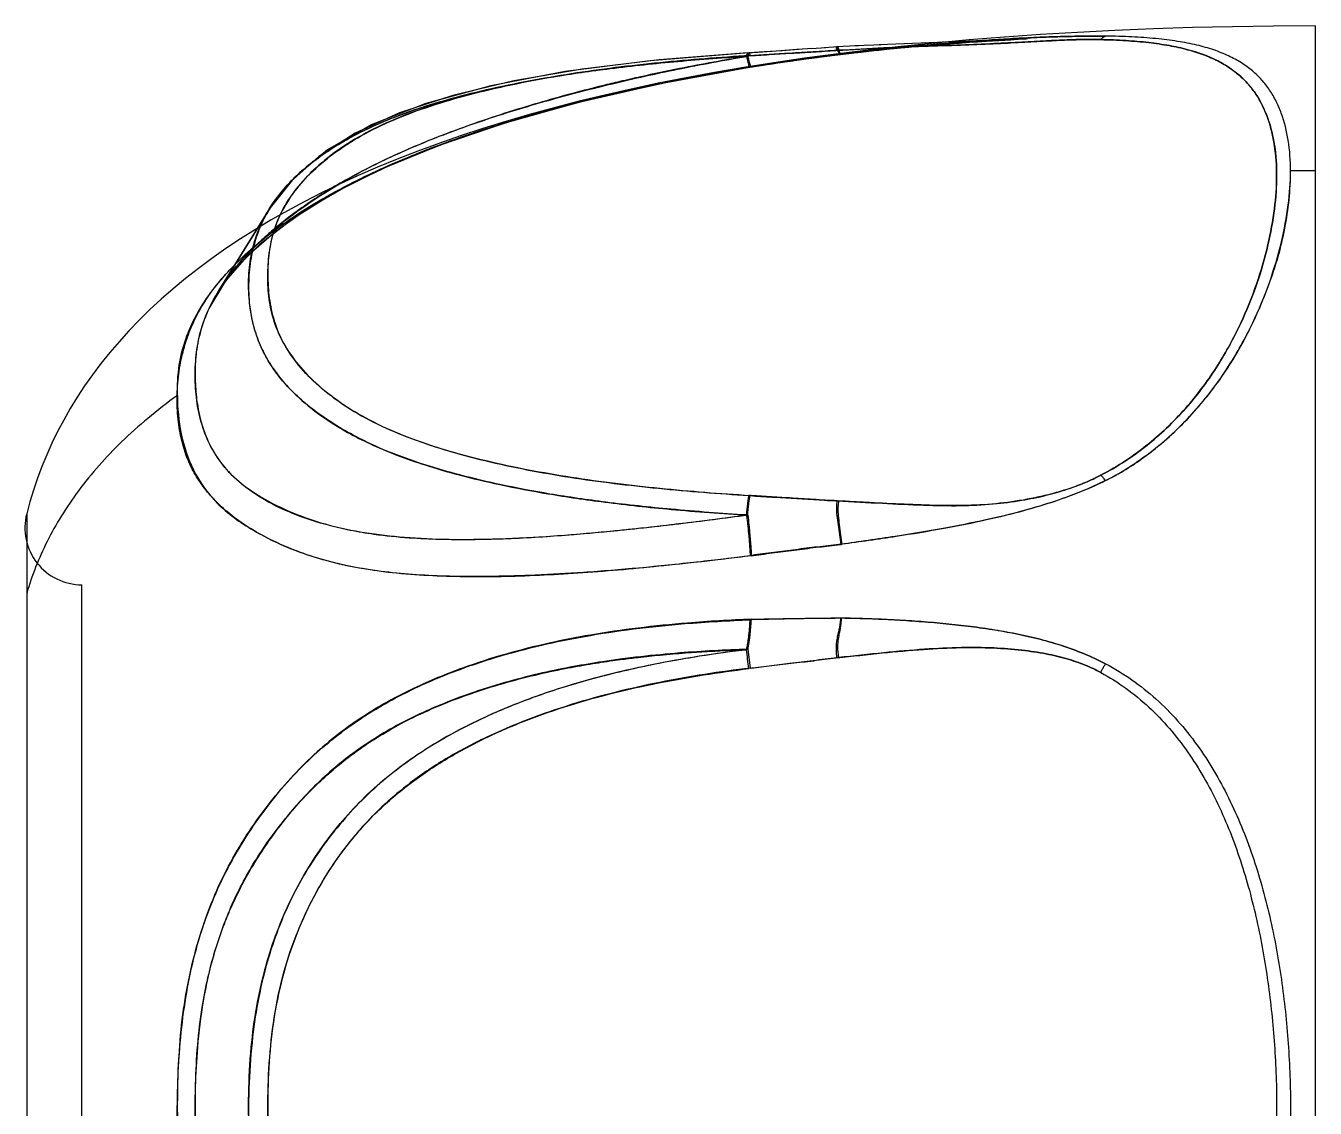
# Model space of a CAD drawing. Header units: millimetres. Extents: x 7426 to 8300, y 123 to 421.
# Drawn here: x 8114.856 to 8118.478, y 290.013 to 293.053 of the extents above; entities that cross this region are included whole.
import ezdxf

# ---------------------------------------------------------------- set-up
doc = ezdxf.new("R2010")
doc.units = ezdxf.units.MM
doc.layers.add('端子', color=102, linetype='Continuous')

msp = doc.modelspace()

# ---------------------------------------------------------------- linework, layer by layer
at = {"layer": '端子', "color": 0, "linetype": 'Continuous'}
for p, q in [((8118.4781, 293.0527), (8118.4781, 286.9728)), ((8117.4642, 293.0077), (8117.2534, 292.9995)), ((8117.3827, 293.0046), (8117.3745, 293.0043)), ((8117.4368, 293.0067), (8117.4305, 293.0064)), ((8117.5477, 293.011), (8117.4627, 293.0076)), ((8117.4772, 293.0043), (8117.5175, 293.0072)), ((8117.5164, 293.0071), (8117.5546, 293.0096)), ((8117.6591, 293.0156), (8117.5439, 293.0108)), ((8117.5539, 293.0096), (8117.5896, 293.0118)), ((8117.5895, 293.0118), (8117.623, 293.0137)), ((8117.622, 293.0137), (8117.6435, 293.0148)), ((8117.6428, 293.0148), (8117.666, 293.016)), ((8117.6703, 293.0161), (8117.6587, 293.0156)), ((8117.0672, 292.9886), (8117.0225, 292.9857)), ((8117.1038, 292.9911), (8117.0629, 292.9882)), ((8117.0963, 292.9664), (8117.1145, 292.9687)), ((8117.1375, 292.9937), (8117.0999, 292.9907)), ((8117.1137, 292.9685), (8117.1753, 292.9759)), ((8117.1738, 292.9758), (8117.2028, 292.9791)), ((8117.1963, 292.9968), (8117.1853, 292.9962)), ((8117.2275, 292.9984), (8117.1952, 292.9968)), ((8117.2018, 292.979), (8117.2181, 292.9808)), ((8117.217, 292.9807), (8117.2467, 292.9839)), ((8117.259, 292.9997), (8117.2179, 292.9978)), ((8117.2447, 292.9837), (8117.2745, 292.9868)), ((8117.2743, 292.9868), (8117.3045, 292.9897)), ((8117.303, 292.9896), (8117.3363, 292.9927)), ((8117.3333, 292.9925), (8117.3674, 292.9955)), ((8117.3669, 292.9955), (8117.4068, 292.9988)), ((8117.4048, 292.9987), (8117.4407, 293.0015)), ((8117.4396, 293.0015), (8117.4777, 293.0043)), ((8116.8901, 292.9364), (8116.9572, 292.9468)), ((8116.8942, 292.9372), (8116.9282, 292.9424)), ((8116.9472, 292.9453), (8116.9799, 292.9502)), ((8116.9673, 292.9484), (8117.0105, 292.9547)), ((8117.0011, 292.9533), (8117.0415, 292.959)), ((8117.033, 292.9579), (8117.0792, 292.9641)), ((8117.0764, 292.9638), (8117.097, 292.9664)), ((8115.5407, 292.5393), (8115.397, 292.3073)), ((8115.5425, 292.5414), (8115.4002, 292.3118)), ((8114.8588, 291.6822), (8114.8588, 288.3433)), ((8115.0139, 288.5428), (8115.0139, 291.4828)), ((8116.8842, 291.3018), (8116.8907, 291.2488))]:
    msp.add_line(p, q, dxfattribs=at)
for points in [[(8116.8835, 292.9763), (8116.6358, 292.9567), (8116.4191, 292.9309), (8116.2267, 292.8978), (8116.0554, 292.8569), (8115.9063, 292.8079), (8115.7812, 292.7508), (8115.6799, 292.6859), (8115.5996, 292.6144), (8115.5384, 292.5356)], [(8116.8871, 292.977), (8116.6101, 292.9546), (8116.3714, 292.9239), (8116.1624, 292.8842), (8115.9802, 292.8348), (8115.8269, 292.7743), (8115.7041, 292.7041), (8115.6091, 292.6251), (8115.5394, 292.5369)], [(8117.0225, 292.9857), (8116.977, 292.9821), (8116.9267, 292.9788), (8116.8836, 292.9761)], [(8117.0268, 292.986), (8116.9813, 292.9825), (8116.9311, 292.9793), (8116.8872, 292.9768)], [(8117.1952, 292.9968), (8117.1896, 292.9965), (8117.1333, 292.9933)], [(8115.3964, 292.3064), (8115.4443, 292.3704), (8115.5154, 292.4409), (8115.6095, 292.5138), (8115.7237, 292.5844), (8115.8586, 292.6519), (8116.0185, 292.7177), (8116.203, 292.7805), (8116.4093, 292.8383), (8116.6387, 292.8906), (8116.894, 292.9371)], [(8115.3714, 292.2588), (8115.4182, 292.3369), (8115.484, 292.4114), (8115.5588, 292.4763), (8115.6466, 292.5382), (8115.7597, 292.6038), (8115.8975, 292.6696), (8116.0559, 292.7319), (8116.2356, 292.7904), (8116.4352, 292.8444), (8116.6534, 292.8934)]]:
    msp.add_lwpolyline(points, dxfattribs=at)
for centre, radius, start, end in [((8118.5222, 275.8309), 16.8146, 90.15003, 90.38633), ((8115.0139, 291.6428), 0.16, 165.7318, 270), ((8099.2975, 289.105), 17.7196, 6.94435, 7.11695)]:
    msp.add_arc(centre, radius, start, end, dxfattribs=at)
msp.add_open_spline([(8118.4781, 293.0527), (8115.9543, 293.0451), (8115.04, 292.3949), (8114.8588, 291.6822)], degree=3, dxfattribs=at)
for points, knots in [([(8117.1349, 292.9834), (8117.1774, 292.9859), (8117.2585, 292.9901), (8117.3742, 292.9958), (8117.4781, 292.9979), (8117.5698, 293.0021), (8117.6499, 293.0062), (8117.719, 293.01), (8117.7784, 293.013), (8117.8296, 293.0144), (8117.8612, 293.0144), (8117.8759, 293.014)], [0, 0, 0, 0, 0.172222, 0.328315, 0.468722, 0.592389, 0.69983, 0.792752, 0.872377, 0.940554, 1, 1, 1, 1]), ([(8117.8759, 293.014), (8117.8612, 293.0144), (8117.8298, 293.0145), (8117.7788, 293.0131), (8117.7196, 293.0101), (8117.6509, 293.0063), (8117.5713, 293.0023), (8117.4802, 292.9981), (8117.377, 292.9959), (8117.2621, 292.9904), (8117.1817, 292.9862), (8117.1395, 292.9838)], [0, 0, 0, 0, 0.059614, 0.127925, 0.207646, 0.300651, 0.408165, 0.53183, 0.672127, 0.828046, 1, 1, 1, 1]), ([(8117.8894, 293.0236), (8117.8687, 293.0238), (8117.8266, 293.0237), (8117.7623, 293.0225), (8117.6963, 293.0201), (8117.6289, 293.0167), (8117.5608, 293.0124), (8117.4921, 293.0074), (8117.4231, 293.0017), (8117.3539, 292.9955), (8117.2846, 292.9886), (8117.2152, 292.981), (8117.1689, 292.9756), (8117.1458, 292.9727)], [0, 0, 0, 0, 0.08305, 0.169549, 0.258491, 0.348955, 0.440734, 0.533177, 0.625964, 0.719235, 0.812637, 0.906307, 1, 1, 1, 1]), ([(8117.1481, 292.9731), (8117.1712, 292.9759), (8117.2173, 292.9813), (8117.2866, 292.9888), (8117.3557, 292.9957), (8117.4246, 293.0019), (8117.4934, 293.0075), (8117.5619, 293.0125), (8117.6298, 293.0167), (8117.6969, 293.0201), (8117.7628, 293.0225), (8117.8268, 293.0237), (8117.8688, 293.0238), (8117.8894, 293.0236)], [0, 0, 0, 0, 0.093854, 0.187473, 0.280958, 0.374134, 0.466901, 0.559404, 0.651198, 0.741598, 0.830517, 0.916949, 1, 1, 1, 1]), ([(8117.8894, 293.0236), (8117.8886, 293.0234), (8117.8872, 293.023), (8117.8851, 293.0221), (8117.883, 293.021), (8117.8811, 293.0196), (8117.8792, 293.0179), (8117.8775, 293.016), (8117.8764, 293.0146), (8117.8759, 293.0139)], [0, 0, 0, 0, 0.13229, 0.266119, 0.402908, 0.543669, 0.689611, 0.841365, 1, 1, 1, 1]), ([(8117.8759, 293.0139), (8117.8776, 293.0163), (8117.8815, 293.0205), (8117.8868, 293.023), (8117.8894, 293.0236)], [0, 0, 0, 0, 0.529943, 1, 1, 1, 1]), ([(8117.8759, 291.7905), (8117.9237, 291.8149), (8118.0117, 291.8732), (8118.1206, 291.9801), (8118.2053, 292.0952), (8118.269, 292.2116), (8118.3148, 292.3255), (8118.3461, 292.434), (8118.3652, 292.5355), (8118.3719, 292.6293), (8118.3662, 292.7147), (8118.351, 292.7795), (8118.3322, 292.8257), (8118.3149, 292.8571), (8118.2936, 292.8858), (8118.2683, 292.9118), (8118.2384, 292.935), (8118.1902, 292.9632), (8118.1324, 292.9838), (8118.0667, 292.998), (8118.0086, 293.0063), (8117.9444, 293.0117), (8117.8994, 293.0134), (8117.8759, 293.0139)], [0, 0, 0, 0, 0.092667, 0.180314, 0.262172, 0.338241, 0.408663, 0.473534, 0.532773, 0.586593, 0.63539, 0.679813, 0.700767, 0.721222, 0.741564, 0.762228, 0.783695, 0.806506, 0.8584, 0.888721, 0.922371, 0.959465, 1, 1, 1, 1]), ([(8117.8759, 293.0139), (8117.8994, 293.0134), (8117.9444, 293.0117), (8118.0087, 293.0063), (8118.0667, 292.998), (8118.1183, 292.9868), (8118.1639, 292.9725), (8118.2039, 292.9552), (8118.2385, 292.935), (8118.2683, 292.9119), (8118.2935, 292.8858), (8118.3218, 292.8473), (8118.3482, 292.791), (8118.3664, 292.7147), (8118.3719, 292.6294), (8118.365, 292.5356), (8118.3463, 292.4339), (8118.3152, 292.3254), (8118.2688, 292.2117), (8118.2053, 292.0952), (8118.1208, 291.9799), (8118.0115, 291.8733), (8117.9236, 291.8151), (8117.8759, 291.7905)], [0, 0, 0, 0, 0.040629, 0.077683, 0.111251, 0.141524, 0.168803, 0.19358, 0.216413, 0.237851, 0.258449, 0.278751, 0.320152, 0.364602, 0.413348, 0.467156, 0.526458, 0.59133, 0.661711, 0.73782, 0.819646, 0.907369, 1, 1, 1, 1]), ([(8117.8894, 291.7755), (8117.9394, 291.801), (8118.0317, 291.8615), (8118.1291, 291.9554), (8118.1936, 292.0354), (8118.2478, 292.1139), (8118.3024, 292.2125), (8118.3512, 292.3298), (8118.384, 292.4417), (8118.4037, 292.546), (8118.4109, 292.6419), (8118.4052, 292.7288), (8118.389, 292.7946), (8118.369, 292.841), (8118.3507, 292.8725), (8118.3285, 292.9012), (8118.3019, 292.927), (8118.2706, 292.9498), (8118.2341, 292.9694), (8118.1921, 292.9861), (8118.1441, 292.9996), (8118.0897, 293.01), (8118.0288, 293.0174), (8117.9613, 293.0221), (8117.9141, 293.0233), (8117.8894, 293.0236)], [0, 0, 0, 0, 0.093655, 0.182269, 0.224277, 0.264735, 0.341123, 0.4115, 0.476113, 0.534932, 0.588061, 0.635971, 0.679501, 0.700039, 0.720083, 0.740009, 0.760315, 0.781569, 0.804342, 0.829193, 0.856685, 0.887306, 0.921319, 0.958874, 1, 1, 1, 1]), ([(8116.8907, 292.9691), (8116.8062, 292.964), (8116.6383, 292.951), (8116.3905, 292.9208), (8116.1899, 292.8831), (8116.0374, 292.8432), (8115.9317, 292.8076), (8115.8355, 292.7658), (8115.7512, 292.7178), (8115.6801, 292.6643), (8115.6231, 292.6065), (8115.5806, 292.5452), (8115.5525, 292.4816), (8115.5382, 292.4168), (8115.5348, 292.3521), (8115.5389, 292.2875), (8115.5522, 292.2228), (8115.5792, 292.1588), (8115.6218, 292.0976), (8115.6787, 292.0397), (8115.7493, 291.9861), (8115.8331, 291.9377), (8115.9288, 291.8961), (8116.0343, 291.8605), (8116.147, 291.8304), (8116.2646, 291.8051), (8116.4269, 291.777), (8116.6347, 291.7519), (8116.8025, 291.7389), (8116.8872, 291.7337)], [0, 0, 0, 0, 0.078487, 0.155938, 0.231116, 0.267307, 0.301897, 0.33436, 0.36429, 0.391601, 0.416458, 0.43918, 0.4603, 0.48044, 0.500281, 0.520144, 0.540259, 0.561254, 0.583983, 0.608874, 0.636146, 0.665918, 0.698214, 0.73273, 0.768928, 0.80618, 0.844107, 0.921482, 1, 1, 1, 1]), ([(8116.8907, 291.733), (8116.8062, 291.7381), (8116.6383, 291.7511), (8116.3905, 291.7813), (8116.1899, 291.819), (8116.0374, 291.8589), (8115.9317, 291.8945), (8115.8355, 291.9363), (8115.7512, 291.9843), (8115.6801, 292.0378), (8115.6231, 292.0956), (8115.5806, 292.1569), (8115.5525, 292.2204), (8115.5382, 292.2852), (8115.5348, 292.3499), (8115.5389, 292.4145), (8115.5522, 292.4793), (8115.5792, 292.5433), (8115.6218, 292.6044), (8115.6787, 292.6624), (8115.7493, 292.716), (8115.8331, 292.7643), (8115.9288, 292.806), (8116.0343, 292.8415), (8116.147, 292.8717), (8116.2646, 292.897), (8116.4269, 292.925), (8116.6347, 292.9502), (8116.8025, 292.9631), (8116.8872, 292.9684)], [0, 0, 0, 0, 0.078486, 0.155938, 0.231117, 0.267307, 0.301897, 0.33436, 0.36429, 0.391602, 0.416459, 0.439181, 0.460302, 0.480443, 0.500284, 0.520146, 0.540261, 0.561256, 0.583984, 0.608875, 0.636146, 0.665918, 0.698214, 0.73273, 0.768928, 0.80618, 0.844107, 0.921481, 1, 1, 1, 1]), ([(8116.8872, 292.9684), (8116.8869, 292.9695), (8116.8864, 292.9712), (8116.8857, 292.9731), (8116.8853, 292.9743), (8116.8848, 292.9752), (8116.8843, 292.9758), (8116.8839, 292.9763), (8116.8831, 292.9763), (8116.8823, 292.9751), (8116.8817, 292.9732), (8116.881, 292.9701), (8116.8808, 292.9679), (8116.8806, 292.9666)], [0, 0, 0, 0, 0.185142, 0.261274, 0.325696, 0.37804, 0.418352, 0.447813, 0.470941, 0.532367, 0.641496, 0.79896, 1, 1, 1, 1]), ([(8116.8842, 292.9673), (8116.8844, 292.9686), (8116.8846, 292.9709), (8116.8852, 292.9739), (8116.8859, 292.9758), (8116.8866, 292.977), (8116.8874, 292.977), (8116.8879, 292.9766), (8116.8884, 292.9759), (8116.8888, 292.975), (8116.8893, 292.9739), (8116.89, 292.9719), (8116.8905, 292.9702), (8116.8907, 292.9691)], [0, 0, 0, 0, 0.200942, 0.358244, 0.467153, 0.528326, 0.551403, 0.580895, 0.621285, 0.673737, 0.738283, 0.814553, 1, 1, 1, 1]), ([(8117.1349, 292.9836), (8117.1126, 292.9822), (8117.0683, 292.9792), (8117.0046, 292.9755), (8116.9443, 292.9721), (8116.9061, 292.9688), (8116.8872, 292.9685)], [0, 0, 0, 0, 0.269909, 0.537134, 0.770897, 1, 1, 1, 1]), ([(8117.1458, 292.9726), (8117.1439, 292.9724), (8117.1319, 292.971), (8117.1098, 292.9682), (8117.0795, 292.9642), (8117.049, 292.9601), (8117.0184, 292.9559), (8116.9878, 292.9515), (8116.9573, 292.9469), (8116.9269, 292.9423), (8116.9046, 292.9388), (8116.8924, 292.9368), (8116.8902, 292.9364)], [0, 0, 0, 0, 0.022782, 0.14064, 0.258132, 0.378324, 0.497782, 0.617295, 0.737698, 0.856121, 0.973822, 1, 1, 1, 1]), ([(8116.8907, 292.9692), (8116.9112, 292.9695), (8116.9523, 292.9729), (8117.0142, 292.9762), (8117.0767, 292.9798), (8117.1185, 292.9827), (8117.1395, 292.984)], [0, 0, 0, 0, 0.246351, 0.495431, 0.747263, 1, 1, 1, 1]), ([(8116.8944, 292.9372), (8116.8963, 292.9376), (8116.9083, 292.9395), (8116.9304, 292.9429), (8116.9608, 292.9475), (8116.9914, 292.952), (8117.0221, 292.9564), (8117.0529, 292.9607), (8117.0834, 292.9648), (8117.114, 292.9688), (8117.1355, 292.9715), (8117.1469, 292.9728), (8117.1481, 292.973)], [0, 0, 0, 0, 0.022919, 0.142122, 0.261469, 0.38318, 0.504089, 0.624932, 0.746395, 0.865207, 0.985639, 1, 1, 1, 1]), ([(8117.1349, 292.9834), (8117.1343, 292.9866), (8117.1321, 292.9971), (8117.1352, 292.9869), (8117.1383, 292.9818), (8117.1401, 292.9741), (8117.1448, 292.9722), (8117.1458, 292.9727)], [0, 0, 0, 0, 0.282396, 0.38473, 0.655966, 0.896884, 1, 1, 1, 1]), ([(8117.1395, 292.984), (8117.1388, 292.9872), (8117.1364, 292.9986), (8117.1395, 292.9852), (8117.1418, 292.9804), (8117.1442, 292.9719), (8117.1476, 292.9727), (8117.1481, 292.973)], [0, 0, 0, 0, 0.284662, 0.464129, 0.73404, 0.948518, 1, 1, 1, 1]), ([(8116.8944, 291.5642), (8116.8441, 291.558), (8116.739, 291.5458), (8116.5818, 291.5295), (8116.4298, 291.5172), (8116.2935, 291.5095), (8116.1756, 291.5059), (8116.072, 291.5056), (8115.9773, 291.5088), (8115.8883, 291.5157), (8115.8049, 291.5269), (8115.7276, 291.5426), (8115.6546, 291.5633), (8115.5847, 291.5895), (8115.5197, 291.6208), (8115.4616, 291.6561), (8115.412, 291.695), (8115.3711, 291.7362), (8115.3388, 291.7793), (8115.3141, 291.825), (8115.2962, 291.8758), (8115.2845, 291.9338), (8115.2802, 291.9985), (8115.2837, 292.0653), (8115.2946, 292.1285), (8115.3116, 292.1854), (8115.3341, 292.2367), (8115.3623, 292.285), (8115.3976, 292.3328), (8115.4416, 292.3817), (8115.495, 292.4315), (8115.5566, 292.4806), (8115.6246, 292.5276), (8115.698, 292.5721), (8115.7776, 292.6149), (8115.8659, 292.6569), (8115.9665, 292.6993), (8116.0826, 292.7423), (8116.2165, 292.7857), (8116.3683, 292.8284), (8116.534, 292.8688), (8116.7096, 292.9055), (8116.8293, 292.9267), (8116.8902, 292.9365)], [0, 0, 0, 0, 0.039324, 0.082152, 0.122636, 0.157715, 0.188111, 0.214208, 0.238086, 0.261658, 0.283486, 0.303347, 0.32283, 0.342327, 0.361203, 0.378754, 0.394987, 0.40999, 0.423706, 0.436681, 0.450174, 0.465363, 0.482438, 0.500385, 0.517143, 0.532119, 0.546345, 0.560532, 0.575451, 0.592384, 0.611569, 0.632061, 0.653478, 0.675615, 0.698667, 0.723662, 0.751503, 0.783352, 0.819713, 0.860772, 0.905682, 0.952131, 1, 1, 1, 1]), ([(8115.2821, 292.0146), (8115.2818, 292.0431), (8115.2844, 292.097), (8115.3035, 292.1737), (8115.336, 292.2453), (8115.3837, 292.3169), (8115.4494, 292.3907), (8115.5324, 292.4635), (8115.6272, 292.5304), (8115.7331, 292.5925), (8115.8585, 292.6544), (8116.0051, 292.7148), (8116.1878, 292.778), (8116.3956, 292.837), (8116.6384, 292.8927), (8116.8053, 292.9229), (8116.8944, 292.9372)], [0, 0, 0, 0, 0.042999, 0.080906, 0.118615, 0.161019, 0.210233, 0.267369, 0.327267, 0.385102, 0.452464, 0.538017, 0.624279, 0.744062, 0.86389, 1, 1, 1, 1]), ([(8116.8842, 292.9672), (8116.8524, 292.9619), (8116.7887, 292.9508), (8116.6886, 292.9319), (8116.6007, 292.9135), (8116.5284, 292.897), (8116.4655, 292.8819), (8116.393, 292.8633), (8116.3055, 292.839), (8116.2126, 292.8108), (8116.1196, 292.7798), (8116.0329, 292.7479), (8115.9538, 292.716), (8115.8804, 292.6837), (8115.8139, 292.6514), (8115.7524, 292.6184), (8115.6962, 292.5851), (8115.6448, 292.5513), (8115.6001, 292.519), (8115.5639, 292.4905), (8115.536, 292.4666), (8115.5136, 292.4463), (8115.4904, 292.4239), (8115.4624, 292.3945), (8115.4356, 292.3628), (8115.4111, 292.3296), (8115.388, 292.2938), (8115.3667, 292.2525), (8115.349, 292.2059), (8115.3369, 292.1561), (8115.3312, 292.0991), (8115.332, 292.041), (8115.3386, 291.9792), (8115.3538, 291.9162), (8115.3838, 291.8509), (8115.4322, 291.7896), (8115.5009, 291.7363), (8115.5831, 291.6929), (8115.6736, 291.6589), (8115.7577, 291.6375), (8115.8447, 291.6228), (8115.9288, 291.6144), (8116.02, 291.6104), (8116.1078, 291.6097), (8116.197, 291.6119), (8116.2848, 291.6162), (8116.3658, 291.6218), (8116.4386, 291.6278), (8116.4924, 291.6329), (8116.5377, 291.6375), (8116.5821, 291.6421), (8116.6412, 291.6487), (8116.706, 291.6563), (8116.7692, 291.6642), (8116.8262, 291.6715), (8116.8629, 291.6765), (8116.8806, 291.6789)], [0, 0, 0, 0, 0.026108, 0.052247, 0.082387, 0.098715, 0.11217, 0.134728, 0.15924, 0.185575, 0.21327, 0.238441, 0.260294, 0.282204, 0.303259, 0.320038, 0.33865, 0.356093, 0.369734, 0.383207, 0.393386, 0.399408, 0.40762, 0.419485, 0.432167, 0.441199, 0.452831, 0.466576, 0.478664, 0.493083, 0.507898, 0.524879, 0.53996, 0.558093, 0.576997, 0.59765, 0.620531, 0.646835, 0.672489, 0.698558, 0.716873, 0.743782, 0.766859, 0.790644, 0.814806, 0.839001, 0.861662, 0.880505, 0.898002, 0.905394, 0.917352, 0.934052, 0.953515, 0.970057, 0.985575, 1, 1, 1, 1]), ([(8116.8842, 291.6782), (8116.8199, 291.6695), (8116.695, 291.6534), (8116.5135, 291.6333), (8116.3448, 291.6187), (8116.1902, 291.6102), (8116.0501, 291.6084), (8115.9241, 291.6138), (8115.8109, 291.6267), (8115.7089, 291.6476), (8115.6177, 291.6765), (8115.5375, 291.7131), (8115.4694, 291.7575), (8115.4144, 291.8097), (8115.3747, 291.8694), (8115.3488, 291.9338), (8115.3348, 292.0008), (8115.3306, 292.0686), (8115.3345, 292.1365), (8115.3487, 292.2041), (8115.3752, 292.2716), (8115.4156, 292.3387), (8115.4706, 292.4049), (8115.5388, 292.47), (8115.6188, 292.5331), (8115.709, 292.5934), (8115.8093, 292.6503), (8115.9207, 292.7036), (8116.0449, 292.754), (8116.1839, 292.8022), (8116.3384, 292.8483), (8116.5077, 292.8921), (8116.6899, 292.9324), (8116.8159, 292.9558), (8116.8806, 292.9667)], [0, 0, 0, 0, 0.052505, 0.101852, 0.147629, 0.18944, 0.227057, 0.26084, 0.291337, 0.319158, 0.344849, 0.368518, 0.390259, 0.410347, 0.429317, 0.447806, 0.466165, 0.484448, 0.502592, 0.520943, 0.54013, 0.560929, 0.584038, 0.60949, 0.63703, 0.666326, 0.697193, 0.730192, 0.766071, 0.805552, 0.84913, 0.896445, 0.946924, 1, 1, 1, 1]), ([(8116.8806, 291.6789), (8116.81, 291.6832), (8116.6781, 291.6931), (8116.494, 291.7127), (8116.3351, 291.7356), (8116.1984, 291.7613), (8116.0814, 291.7887), (8115.9823, 291.8172), (8115.8983, 291.8465), (8115.8255, 291.8773), (8115.7604, 291.9104), (8115.7014, 291.9464), (8115.6486, 291.9853), (8115.6027, 292.0267), (8115.5643, 292.0706), (8115.5329, 292.1172), (8115.5086, 292.1683), (8115.4912, 292.2255), (8115.482, 292.2896), (8115.4814, 292.3564), (8115.4904, 292.4202), (8115.5081, 292.4777), (8115.5334, 292.5297), (8115.566, 292.5777), (8115.6061, 292.6223), (8115.6529, 292.6638), (8115.7061, 292.7025), (8115.7653, 292.7384), (8115.8309, 292.7714), (8115.9045, 292.8019), (8115.9888, 292.8307), (8116.0876, 292.8587), (8116.2047, 292.8858), (8116.3436, 292.9115), (8116.5068, 292.9347), (8116.6897, 292.9539), (8116.8186, 292.9632), (8116.8842, 292.9672)], [0, 0, 0, 0, 0.063259, 0.118185, 0.16549, 0.206791, 0.242539, 0.272857, 0.298935, 0.32205, 0.343499, 0.364119, 0.38381, 0.402025, 0.419264, 0.435836, 0.452145, 0.469604, 0.489142, 0.509798, 0.529129, 0.546522, 0.563415, 0.580582, 0.598273, 0.616863, 0.63641, 0.657047, 0.678659, 0.702019, 0.728188, 0.758259, 0.793831, 0.835631, 0.884455, 0.941205, 1, 1, 1, 1]), ([(8116.8806, 292.9667), (8116.8102, 292.9624), (8116.6787, 292.9527), (8116.4951, 292.9329), (8116.3365, 292.9099), (8116.1999, 292.8844), (8116.083, 292.8573), (8115.9839, 292.829), (8115.8999, 292.7998), (8115.8271, 292.769), (8115.7621, 292.736), (8115.7031, 292.7004), (8115.6502, 292.6619), (8115.6041, 292.6208), (8115.5655, 292.5768), (8115.5342, 292.5298), (8115.5096, 292.4791), (8115.4919, 292.4227), (8115.4823, 292.3595), (8115.4812, 292.293), (8115.4896, 292.2289), (8115.5069, 292.1709), (8115.5317, 292.1188), (8115.5639, 292.0707), (8115.6034, 292.0259), (8115.6495, 291.9841), (8115.7022, 291.9453), (8115.7608, 291.9096), (8115.8258, 291.8766), (8115.8985, 291.8461), (8115.9815, 291.8171), (8116.0788, 291.7891), (8116.194, 291.762), (8116.3306, 291.7362), (8116.4911, 291.7128), (8116.6782, 291.6926), (8116.8123, 291.6826), (8116.8842, 291.6782)], [0, 0, 0, 0, 0.063077, 0.117871, 0.165084, 0.20632, 0.24203, 0.272332, 0.2984, 0.321517, 0.342943, 0.363495, 0.383108, 0.401306, 0.418603, 0.435325, 0.451618, 0.468828, 0.48798, 0.508562, 0.528087, 0.545576, 0.562417, 0.579508, 0.59715, 0.615664, 0.635071, 0.655531, 0.676994, 0.700157, 0.725972, 0.755582, 0.790616, 0.831747, 0.879773, 0.935578, 1, 1, 1, 1]), ([(8116.8806, 292.9666), (8116.8815, 292.9638), (8116.8829, 292.9586), (8116.8847, 292.9515), (8116.8861, 292.9455), (8116.8871, 292.9411), (8116.8878, 292.938), (8116.8889, 292.9366), (8116.8898, 292.9363), (8116.8902, 292.9364)], [0, 0, 0, 0, 0.271753, 0.503815, 0.676035, 0.840764, 0.917978, 0.965399, 1, 1, 1, 1]), ([(8116.8842, 292.9674), (8116.8851, 292.9641), (8116.8865, 292.9586), (8116.8881, 292.9517), (8116.8892, 292.9474), (8116.8902, 292.9442), (8116.8911, 292.9412), (8116.8923, 292.9388), (8116.8932, 292.9371), (8116.8942, 292.9371), (8116.8944, 292.9373)], [0, 0, 0, 0, 0.316549, 0.521806, 0.649029, 0.720769, 0.832231, 0.93086, 0.972214, 1, 1, 1, 1]), ([(8117.8894, 291.7755), (8117.9066, 291.7839), (8117.9412, 291.8028), (8117.9922, 291.8363), (8118.0435, 291.8764), (8118.0951, 291.9233), (8118.1456, 291.9764), (8118.1937, 292.0351), (8118.2383, 292.099), (8118.2789, 292.1687), (8118.3154, 292.244), (8118.3481, 292.3228), (8118.3748, 292.4032), (8118.3941, 292.4838), (8118.4059, 292.5643), (8118.4089, 292.6182), (8118.4088, 292.645)], [0, 0, 0, 0, 0.054217, 0.111424, 0.172566, 0.238388, 0.30843, 0.380013, 0.452818, 0.5288, 0.6081, 0.689681, 0.769994, 0.847595, 0.923918, 1, 1, 1, 1]), ([(8115.2821, 292.0146), (8115.2537, 291.9941), (8115.1998, 291.9524), (8115.1036, 291.8663), (8115.0217, 291.7744), (8114.9559, 291.6777), (8114.9156, 291.6058), (8114.8831, 291.5329), (8114.8661, 291.4833), (8114.8588, 291.4585)], [0, 0, 0, 0, 0.147625, 0.286918, 0.544057, 0.664011, 0.779398, 0.891114, 1, 1, 1, 1]), ([(8115.2821, 292.0146), (8115.2824, 291.9786), (8115.2889, 291.9066), (8115.3232, 291.8013), (8115.3922, 291.7049), (8115.5008, 291.6276), (8115.6384, 291.5651), (8115.8089, 291.5227), (8116.0004, 291.5061), (8116.2082, 291.5048), (8116.4249, 291.5159), (8116.6539, 291.5366), (8116.8105, 291.5548), (8116.8911, 291.5647)], [0, 0, 0, 0, 0.057595, 0.114849, 0.175176, 0.243697, 0.325558, 0.415711, 0.523195, 0.632284, 0.747923, 0.870057, 1, 1, 1, 1]), ([(8117.1349, 291.7187), (8117.1774, 291.7162), (8117.2585, 291.7117), (8117.3742, 291.7065), (8117.4781, 291.7037), (8117.5701, 291.7084), (8117.6503, 291.7186), (8117.7196, 291.7327), (8117.7791, 291.7495), (8117.8304, 291.7686), (8117.8615, 291.7831), (8117.8759, 291.7906)], [0, 0, 0, 0, 0.169444, 0.323006, 0.461099, 0.582821, 0.689256, 0.782441, 0.863819, 0.935411, 1, 1, 1, 1]), ([(8117.8759, 291.7906), (8117.8741, 291.7896), (8117.8705, 291.7878), (8117.8633, 291.7841), (8117.8507, 291.778), (8117.8326, 291.7699), (8117.8108, 291.7611), (8117.7817, 291.7508), (8117.7455, 291.7397), (8117.6877, 291.7256), (8117.6143, 291.7129), (8117.5237, 291.7051), (8117.4304, 291.7048), (8117.3351, 291.7082), (8117.2547, 291.712), (8117.1977, 291.7151), (8117.1646, 291.7169), (8117.1479, 291.7179), (8117.1395, 291.7184)], [0, 0, 0, 0, 0.008129, 0.016224, 0.032318, 0.064139, 0.095523, 0.126523, 0.187495, 0.247177, 0.364631, 0.485353, 0.610604, 0.737871, 0.867112, 0.932952, 0.966319, 1, 1, 1, 1]), ([(8117.8894, 291.7755), (8117.8679, 291.7646), (8117.8209, 291.7436), (8117.7433, 291.7149), (8117.6527, 291.688), (8117.5481, 291.663), (8117.4286, 291.6397), (8117.2929, 291.6172), (8117.1969, 291.6035), (8117.1458, 291.5964)], [0, 0, 0, 0, 0.093956, 0.200865, 0.323145, 0.462843, 0.620858, 0.798761, 1, 1, 1, 1]), ([(8117.8894, 291.7755), (8117.8683, 291.7651), (8117.8221, 291.7443), (8117.7452, 291.7159), (8117.655, 291.6886), (8117.5506, 291.663), (8117.4311, 291.6392), (8117.2954, 291.6169), (8117.1992, 291.6033), (8117.1481, 291.5965)], [0, 0, 0, 0, 0.091997, 0.198353, 0.320938, 0.46104, 0.61953, 0.798037, 1, 1, 1, 1]), ([(8117.8894, 291.7755), (8117.8881, 291.777), (8117.8857, 291.7799), (8117.8822, 291.784), (8117.879, 291.7875), (8117.8769, 291.7896), (8117.8759, 291.7906)], [0, 0, 0, 0, 0.291338, 0.557709, 0.795199, 1, 1, 1, 1]), ([(8116.8872, 291.7337), (8116.8864, 291.7304), (8116.8849, 291.7227), (8116.8824, 291.7045), (8116.8812, 291.6895), (8116.8806, 291.6789)], [0, 0, 0, 0, 0.181784, 0.425283, 1, 1, 1, 1]), ([(8116.8842, 291.6782), (8116.8848, 291.6888), (8116.886, 291.7038), (8116.8885, 291.722), (8116.8899, 291.7298), (8116.8907, 291.733)], [0, 0, 0, 0, 0.574642, 0.818143, 1, 1, 1, 1]), ([(8117.1349, 291.7189), (8117.1126, 291.7194), (8117.0682, 291.7228), (8117.0045, 291.7263), (8116.9443, 291.7301), (8116.906, 291.7321), (8116.8872, 291.7338)], [0, 0, 0, 0, 0.270088, 0.537383, 0.771044, 1, 1, 1, 1]), ([(8116.8907, 291.7331), (8116.9111, 291.7314), (8116.9523, 291.7295), (8117.0142, 291.7255), (8117.0767, 291.7223), (8117.1185, 291.719), (8117.1395, 291.7185)], [0, 0, 0, 0, 0.246456, 0.495545, 0.74738, 1, 1, 1, 1]), ([(8117.1349, 291.7187), (8117.1339, 291.7128), (8117.1327, 291.699), (8117.1342, 291.6764), (8117.1383, 291.6507), (8117.1423, 291.6237), (8117.1447, 291.6054), (8117.1458, 291.5965)], [0, 0, 0, 0, 0.146065, 0.335256, 0.550801, 0.780247, 1, 1, 1, 1]), ([(8117.1395, 291.7185), (8117.1382, 291.7128), (8117.137, 291.6986), (8117.1383, 291.6764), (8117.1413, 291.6502), (8117.145, 291.6236), (8117.1472, 291.6051), (8117.1481, 291.5965)], [0, 0, 0, 0, 0.143292, 0.344145, 0.543528, 0.788822, 1, 1, 1, 1]), ([(8116.8806, 291.6789), (8116.881, 291.6755), (8116.8824, 291.665), (8116.8846, 291.6454), (8116.8867, 291.6236), (8116.8885, 291.6026), (8116.8899, 291.5842), (8116.8907, 291.5713), (8116.8911, 291.5647)], [0, 0, 0, 0, 0.091096, 0.27632, 0.51583, 0.663098, 0.82621, 1, 1, 1, 1]), ([(8116.8842, 291.6782), (8116.8854, 291.6691), (8116.8872, 291.6535), (8116.889, 291.6336), (8116.8906, 291.6155), (8116.892, 291.5981), (8116.8933, 291.58), (8116.8941, 291.5691), (8116.8944, 291.5642)], [0, 0, 0, 0, 0.240142, 0.411995, 0.52353, 0.715992, 0.869439, 1, 1, 1, 1]), ([(8117.1458, 291.5964), (8117.1439, 291.5962), (8117.1319, 291.5949), (8117.1098, 291.5924), (8117.0795, 291.5889), (8117.049, 291.5852), (8117.0184, 291.5814), (8116.9878, 291.5776), (8116.9573, 291.5736), (8116.927, 291.5696), (8116.905, 291.5666), (8116.8931, 291.5649), (8116.8911, 291.5647)], [0, 0, 0, 0, 0.02289, 0.141276, 0.259268, 0.379947, 0.499864, 0.619811, 0.740617, 0.859402, 0.977444, 1, 1, 1, 1]), ([(8116.8944, 291.5643), (8116.8963, 291.5646), (8116.9083, 291.5662), (8116.9304, 291.5692), (8116.9608, 291.5733), (8116.9914, 291.5773), (8117.0221, 291.5813), (8117.0529, 291.5852), (8117.0834, 291.5889), (8117.114, 291.5926), (8117.1355, 291.5951), (8117.1469, 291.5964), (8117.1481, 291.5965)], [0, 0, 0, 0, 0.022832, 0.141962, 0.261246, 0.382933, 0.503837, 0.62469, 0.74618, 0.865047, 0.985584, 1, 1, 1, 1]), ([(8116.8944, 291.3861), (8116.8346, 291.3837), (8116.7284, 291.3775), (8116.5776, 291.3624), (8116.4477, 291.3435), (8116.324, 291.3194), (8116.2037, 291.2891), (8116.0765, 291.2484), (8115.94, 291.192), (8115.798, 291.1142), (8115.6591, 291.0062), (8115.533, 290.867), (8115.4233, 290.6997), (8115.3407, 290.5047), (8115.2919, 290.2871), (8115.2785, 290.0519), (8115.2863, 289.8148), (8115.323, 289.587), (8115.394, 289.3816), (8115.4991, 289.2036), (8115.6243, 289.0539), (8115.7638, 288.9358), (8115.909, 288.8496), (8116.0491, 288.7881), (8116.182, 288.7433), (8116.3064, 288.7108), (8116.4337, 288.6851), (8116.5667, 288.6653), (8116.7211, 288.6496), (8116.8301, 288.6433), (8116.8911, 288.641)], [0, 0, 0, 0, 0.037272, 0.066293, 0.094445, 0.119035, 0.144822, 0.171736, 0.202224, 0.236738, 0.27231, 0.311362, 0.353278, 0.396402, 0.442618, 0.491552, 0.542845, 0.590278, 0.634789, 0.677413, 0.718433, 0.755855, 0.790791, 0.823283, 0.851048, 0.878137, 0.903321, 0.931985, 0.961901, 1, 1, 1, 1]), ([(8116.8944, 288.6395), (8116.8345, 288.6419), (8116.7279, 288.6481), (8116.5765, 288.6633), (8116.4458, 288.6823), (8116.3211, 288.7068), (8116.1997, 288.7375), (8116.0712, 288.7791), (8115.934, 288.8363), (8115.7919, 288.9153), (8115.654, 289.0242), (8115.5293, 289.1634), (8115.4213, 289.3298), (8115.3402, 289.523), (8115.2921, 289.7384), (8115.2786, 289.9712), (8115.286, 290.206), (8115.3216, 290.4319), (8115.3904, 290.6357), (8115.4931, 290.8134), (8115.6164, 290.9635), (8115.7547, 291.0833), (8115.9002, 291.1715), (8116.0412, 291.2344), (8116.176, 291.2804), (8116.3018, 291.3137), (8116.4306, 291.3399), (8116.5648, 291.3601), (8116.7202, 291.3759), (8116.8298, 291.3822), (8116.8911, 291.3846)], [0, 0, 0, 0, 0.037346, 0.066522, 0.094836, 0.119607, 0.145717, 0.172825, 0.203746, 0.238209, 0.273832, 0.312707, 0.354189, 0.396884, 0.442618, 0.491003, 0.541878, 0.588836, 0.633021, 0.675089, 0.716019, 0.753622, 0.788525, 0.821631, 0.84968, 0.877239, 0.902676, 0.931579, 0.961741, 1, 1, 1, 1]), ([(8116.8806, 291.3005), (8116.881, 291.3024), (8116.8825, 291.308), (8116.8849, 291.3198), (8116.8868, 291.3341), (8116.8885, 291.3498), (8116.89, 291.366), (8116.8907, 291.378), (8116.8911, 291.3846)], [0, 0, 0, 0, 0.06785, 0.207365, 0.424473, 0.575559, 0.767599, 1, 1, 1, 1]), ([(8116.8842, 291.302), (8116.8852, 291.3055), (8116.8868, 291.3122), (8116.8882, 291.3216), (8116.8893, 291.3291), (8116.8903, 291.337), (8116.8914, 291.3471), (8116.8926, 291.3595), (8116.8934, 291.3712), (8116.894, 291.3798), (8116.8943, 291.3844), (8116.8944, 291.3861)], [0, 0, 0, 0, 0.129337, 0.24372, 0.335384, 0.398207, 0.523352, 0.697898, 0.836337, 0.940678, 1, 1, 1, 1]), ([(8117.1458, 291.389), (8117.1439, 291.389), (8117.1319, 291.3888), (8117.1098, 291.3886), (8117.0795, 291.3881), (8117.049, 291.3877), (8117.0184, 291.3872), (8116.9878, 291.3867), (8116.9573, 291.3861), (8116.927, 291.3854), (8116.905, 291.385), (8116.8931, 291.3847), (8116.8912, 291.3847)], [0, 0, 0, 0, 0.022969, 0.141525, 0.259623, 0.380373, 0.500317, 0.620244, 0.740992, 0.859678, 0.977545, 1, 1, 1, 1]), ([(8116.8944, 291.3861), (8116.8963, 291.3861), (8116.9083, 291.3864), (8116.9304, 291.3868), (8116.9608, 291.3874), (8116.9914, 291.3878), (8117.0221, 291.3883), (8117.0529, 291.3887), (8117.0834, 291.389), (8117.114, 291.3893), (8117.1355, 291.3895), (8117.1469, 291.3896), (8117.1481, 291.3896)], [0, 0, 0, 0, 0.022863, 0.14183, 0.260988, 0.382598, 0.503473, 0.624353, 0.745921, 0.864898, 0.985583, 1, 1, 1, 1]), ([(8117.1349, 291.2774), (8117.1346, 291.2807), (8117.1339, 291.2869), (8117.1332, 291.2958), (8117.133, 291.304), (8117.1332, 291.3116), (8117.1337, 291.3187), (8117.1346, 291.3257), (8117.1359, 291.333), (8117.1376, 291.3409), (8117.1397, 291.3498), (8117.1421, 291.3604), (8117.1444, 291.3736), (8117.1453, 291.3834), (8117.1458, 291.3889)], [0, 0, 0, 0, 0.086687, 0.166589, 0.238961, 0.30505, 0.367659, 0.429432, 0.493716, 0.563749, 0.64343, 0.738024, 0.853211, 1, 1, 1, 1]), ([(8117.1395, 291.2782), (8117.1384, 291.2887), (8117.1367, 291.3061), (8117.1386, 291.3295), (8117.1429, 291.3508), (8117.1462, 291.3705), (8117.1477, 291.3844), (8117.1481, 291.3896)], [0, 0, 0, 0, 0.28, 0.466668, 0.624804, 0.862257, 1, 1, 1, 1]), ([(8117.8894, 291.2609), (8117.8692, 291.2714), (8117.8277, 291.2905), (8117.7631, 291.3137), (8117.6968, 291.3324), (8117.6293, 291.3472), (8117.561, 291.3589), (8117.4923, 291.368), (8117.4232, 291.3752), (8117.354, 291.3808), (8117.2846, 291.3849), (8117.2153, 291.3877), (8117.169, 291.3887), (8117.1458, 291.389)], [0, 0, 0, 0, 0.089703, 0.17991, 0.270499, 0.361228, 0.452364, 0.543572, 0.634736, 0.726112, 0.817401, 0.908773, 1, 1, 1, 1]), ([(8117.1481, 291.3896), (8117.1712, 291.3893), (8117.2174, 291.3882), (8117.2866, 291.3853), (8117.3558, 291.381), (8117.4247, 291.3753), (8117.4936, 291.3682), (8117.5621, 291.359), (8117.6302, 291.3474), (8117.6975, 291.3325), (8117.7635, 291.3138), (8117.8279, 291.2904), (8117.8692, 291.2714), (8117.8894, 291.2608)], [0, 0, 0, 0, 0.091378, 0.182686, 0.274044, 0.36531, 0.456435, 0.54768, 0.638816, 0.72948, 0.82007, 0.910251, 1, 1, 1, 1]), ([(8117.1349, 291.2774), (8117.1774, 291.2824), (8117.2584, 291.2912), (8117.3741, 291.302), (8117.478, 291.307), (8117.57, 291.3065), (8117.6501, 291.3004), (8117.7195, 291.2902), (8117.7792, 291.2763), (8117.8307, 291.2585), (8117.8616, 291.244), (8117.8759, 291.2362)], [0, 0, 0, 0, 0.170461, 0.32472, 0.463164, 0.584922, 0.690978, 0.783451, 0.864027, 0.935143, 1, 1, 1, 1]), ([(8117.8759, 291.2362), (8117.8617, 291.244), (8117.8308, 291.2585), (8117.7796, 291.2762), (8117.7201, 291.2901), (8117.6512, 291.3004), (8117.5714, 291.3065), (8117.4801, 291.3071), (8117.3769, 291.3023), (8117.262, 291.2917), (8117.1816, 291.2831), (8117.1395, 291.2782)], [0, 0, 0, 0, 0.065046, 0.136318, 0.217009, 0.309579, 0.415709, 0.537457, 0.675774, 0.829835, 1, 1, 1, 1]), ([(8116.8842, 291.3017), (8116.8524, 291.3008), (8116.7888, 291.2981), (8116.6887, 291.2914), (8116.6008, 291.283), (8116.5285, 291.2741), (8116.4655, 291.2652), (8116.3929, 291.2531), (8116.3054, 291.2352), (8116.2123, 291.2119), (8116.1192, 291.1833), (8116.0324, 291.1511), (8115.9531, 291.1164), (8115.8795, 291.0781), (8115.813, 291.037), (8115.7514, 290.9923), (8115.695, 290.9445), (8115.6439, 290.8939), (8115.5994, 290.8438), (8115.5633, 290.7982), (8115.5357, 290.7597), (8115.5135, 290.7262), (8115.4899, 290.6885), (8115.4617, 290.6382), (8115.435, 290.5832), (8115.4105, 290.5243), (8115.3871, 290.4579), (8115.3661, 290.3796), (8115.3486, 290.2885), (8115.3368, 290.1888), (8115.3312, 290.0743), (8115.332, 289.958), (8115.3386, 289.8354), (8115.3537, 289.7108), (8115.3831, 289.5783), (8115.4297, 289.4464), (8115.4967, 289.3183), (8115.5789, 289.2032), (8115.6699, 289.1041), (8115.7552, 289.0308), (8115.8426, 288.97), (8115.9269, 288.9224), (8116.0188, 288.8806), (8116.1069, 288.8472), (8116.1964, 288.8191), (8116.2843, 288.7962), (8116.3655, 288.7787), (8116.4384, 288.7655), (8116.4923, 288.7573), (8116.5377, 288.7512), (8116.582, 288.7457), (8116.6412, 288.7395), (8116.7059, 288.734), (8116.7692, 288.7298), (8116.8262, 288.7269), (8116.8629, 288.7256), (8116.8806, 288.725)], [0, 0, 0, 0, 0.020802, 0.041599, 0.065545, 0.078507, 0.089182, 0.107083, 0.126562, 0.147556, 0.169764, 0.190123, 0.208017, 0.226287, 0.244271, 0.259031, 0.275982, 0.292534, 0.305986, 0.319737, 0.330463, 0.336959, 0.345996, 0.359496, 0.374617, 0.385902, 0.401179, 0.42057, 0.43881, 0.461763, 0.486063, 0.513675, 0.537719, 0.566251, 0.595554, 0.626213, 0.657417, 0.689676, 0.718301, 0.745167, 0.762943, 0.78781, 0.808297, 0.828856, 0.849324, 0.869509, 0.888199, 0.903616, 0.917855, 0.923853, 0.933534, 0.947021, 0.962696, 0.97599, 0.988441, 1, 1, 1, 1]), ([(8116.8842, 288.7238), (8116.8524, 288.7248), (8116.7888, 288.7274), (8116.6887, 288.7341), (8116.6008, 288.7425), (8116.5285, 288.7515), (8116.4656, 288.7604), (8116.3931, 288.7724), (8116.3055, 288.7903), (8116.2125, 288.8136), (8116.1194, 288.8422), (8116.0326, 288.8743), (8115.9533, 288.9091), (8115.8797, 288.9474), (8115.8131, 288.9884), (8115.7515, 289.0331), (8115.6951, 289.081), (8115.6439, 289.1316), (8115.5994, 289.1818), (8115.5633, 289.2273), (8115.5357, 289.2658), (8115.5135, 289.2993), (8115.4899, 289.3371), (8115.4617, 289.3874), (8115.435, 289.4424), (8115.4105, 289.5013), (8115.3871, 289.5677), (8115.366, 289.646), (8115.3485, 289.7372), (8115.3367, 289.8369), (8115.3312, 289.9515), (8115.332, 290.0679), (8115.3386, 290.1905), (8115.3537, 290.3151), (8115.3832, 290.4476), (8115.4299, 290.5796), (8115.497, 290.7077), (8115.5792, 290.8227), (8115.6703, 290.9218), (8115.7555, 290.995), (8115.843, 291.0558), (8115.9273, 291.1033), (8116.0192, 291.1451), (8116.1074, 291.1785), (8116.1968, 291.2066), (8116.2847, 291.2295), (8116.3659, 291.247), (8116.4387, 291.2601), (8116.4926, 291.2683), (8116.5379, 291.2744), (8116.5822, 291.2798), (8116.6414, 291.2861), (8116.7061, 291.2916), (8116.7693, 291.2957), (8116.8263, 291.2986), (8116.8629, 291.3), (8116.8806, 291.3005)], [0, 0, 0, 0, 0.0208, 0.041593, 0.065535, 0.0785, 0.08916, 0.107053, 0.126525, 0.147515, 0.169722, 0.190087, 0.207983, 0.226256, 0.244245, 0.259011, 0.275963, 0.292523, 0.305978, 0.319734, 0.330463, 0.33696, 0.346, 0.359505, 0.374627, 0.38591, 0.401202, 0.420593, 0.43884, 0.461802, 0.486122, 0.513773, 0.537788, 0.566331, 0.595643, 0.62632, 0.657532, 0.689789, 0.718402, 0.745262, 0.763019, 0.787897, 0.808389, 0.82895, 0.849423, 0.869603, 0.888278, 0.903693, 0.917908, 0.92389, 0.933586, 0.947081, 0.962739, 0.976016, 0.988453, 1, 1, 1, 1]), ([(8116.8806, 288.725), (8116.8105, 288.7335), (8116.6794, 288.753), (8116.4968, 288.7921), (8116.3389, 288.8375), (8116.2028, 288.8882), (8116.0861, 288.9422), (8115.9871, 288.9985), (8115.903, 289.0566), (8115.8302, 289.1175), (8115.7653, 289.1827), (8115.7063, 289.2534), (8115.6535, 289.3297), (8115.6073, 289.4111), (8115.5685, 289.4975), (8115.5368, 289.589), (8115.5121, 289.6876), (8115.4938, 289.797), (8115.4832, 289.9199), (8115.4808, 290.051), (8115.4875, 290.1788), (8115.503, 290.2952), (8115.526, 290.3999), (8115.5562, 290.4964), (8115.5937, 290.5864), (8115.6379, 290.6704), (8115.6886, 290.7487), (8115.7454, 290.8214), (8115.8083, 290.8886), (8115.8784, 290.9505), (8115.9577, 291.0086), (8116.0498, 291.0645), (8116.1585, 291.1187), (8116.2873, 291.1708), (8116.435, 291.2176), (8116.5911, 291.2553), (8116.7421, 291.2829), (8116.8388, 291.2963), (8116.8842, 291.3017)], [0, 0, 0, 0, 0.049736, 0.093307, 0.131397, 0.165326, 0.195472, 0.221878, 0.245465, 0.267349, 0.288629, 0.310166, 0.332104, 0.353908, 0.375984, 0.398693, 0.422021, 0.447515, 0.476681, 0.508846, 0.539754, 0.566721, 0.591495, 0.615146, 0.637863, 0.660055, 0.681869, 0.703486, 0.724923, 0.746607, 0.769288, 0.794089, 0.822351, 0.854738, 0.891885, 0.931304, 0.967758, 1, 1, 1, 1]), ([(8116.8806, 291.3005), (8116.81, 291.2919), (8116.6777, 291.2723), (8116.4937, 291.2327), (8116.3346, 291.1867), (8116.1977, 291.1353), (8116.0806, 291.0805), (8115.9814, 291.0235), (8115.8973, 290.9646), (8115.8245, 290.9028), (8115.7595, 290.8364), (8115.7004, 290.7643), (8115.6477, 290.6866), (8115.6019, 290.6037), (8115.5637, 290.5158), (8115.5327, 290.4224), (8115.5086, 290.3211), (8115.4913, 290.2081), (8115.4821, 290.0818), (8115.4813, 289.9494), (8115.4899, 289.8225), (8115.5072, 289.7077), (8115.5319, 289.6042), (8115.564, 289.5083), (8115.6035, 289.4187), (8115.6499, 289.3352), (8115.7028, 289.2573), (8115.7617, 289.1855), (8115.8271, 289.1191), (8115.9004, 289.0577), (8115.9843, 288.9996), (8116.0826, 288.9435), (8116.1992, 288.8891), (8116.3373, 288.8374), (8116.4996, 288.7907), (8116.6844, 288.7514), (8116.8159, 288.7321), (8116.8842, 288.7238)], [0, 0, 0, 0, 0.050113, 0.094095, 0.132488, 0.166647, 0.19694, 0.223444, 0.247137, 0.269143, 0.290638, 0.312482, 0.334684, 0.35669, 0.379067, 0.402082, 0.425899, 0.452298, 0.482519, 0.515033, 0.545445, 0.57203, 0.596685, 0.620335, 0.643157, 0.665534, 0.687528, 0.709328, 0.730911, 0.753016, 0.776584, 0.802686, 0.83268, 0.867045, 0.906451, 0.951544, 1, 1, 1, 1]), ([(8117.1349, 291.2774), (8117.1126, 291.2756), (8117.0683, 291.2691), (8117.0046, 291.262), (8116.9443, 291.2547), (8116.9061, 291.2495), (8116.8872, 291.2474)], [0, 0, 0, 0, 0.269796, 0.536995, 0.770764, 1, 1, 1, 1]), ([(8116.8907, 291.2489), (8116.9112, 291.2509), (8116.9522, 291.2562), (8117.0142, 291.2634), (8117.0767, 291.2703), (8117.1185, 291.2764), (8117.1395, 291.2782)], [0, 0, 0, 0, 0.246381, 0.495464, 0.747268, 1, 1, 1, 1]), ([(8116.8907, 291.2488), (8116.8058, 291.2386), (8116.6367, 291.2124), (8116.3869, 291.1512), (8116.1866, 291.0754), (8116.0349, 290.9956), (8115.9284, 290.9235), (8115.8318, 290.8386), (8115.7195, 290.7092), (8115.6135, 290.5213), (8115.5566, 290.3133), (8115.5381, 290.1435), (8115.5348, 290.0151), (8115.5388, 289.8865), (8115.5518, 289.7589), (8115.5779, 289.6334), (8115.6195, 289.5114), (8115.6757, 289.3952), (8115.7459, 289.2873), (8115.8294, 289.1899), (8115.9255, 289.1055), (8116.0317, 289.0333), (8116.1453, 288.9723), (8116.2635, 288.9213), (8116.425, 288.8654), (8116.6329, 288.8148), (8116.8023, 288.7886), (8116.8872, 288.7781)], [0, 0, 0, 0, 0.0625, 0.125, 0.1875, 0.21875, 0.25, 0.28125, 0.3125, 0.375, 0.4375, 0.46875, 0.5, 0.53125, 0.5625, 0.59375, 0.625, 0.65625, 0.6875, 0.71875, 0.75, 0.78125, 0.8125, 0.84375, 0.875, 0.9375, 1, 1, 1, 1]), ([(8116.8907, 288.7767), (8116.8058, 288.787), (8116.6367, 288.8131), (8116.3869, 288.8743), (8116.1866, 288.9501), (8116.0349, 289.03), (8115.9284, 289.102), (8115.8318, 289.1869), (8115.7195, 289.3164), (8115.6135, 289.5043), (8115.5566, 289.7122), (8115.5381, 289.882), (8115.5348, 290.0105), (8115.5388, 290.139), (8115.5518, 290.2666), (8115.5779, 290.3921), (8115.6195, 290.5141), (8115.6757, 290.6303), (8115.7459, 290.7382), (8115.8294, 290.8357), (8115.9255, 290.9201), (8116.0317, 290.9922), (8116.1453, 291.0533), (8116.2635, 291.1042), (8116.425, 291.1602), (8116.6329, 291.2107), (8116.8023, 291.2369), (8116.8872, 291.2474)], [0, 0, 0, 0, 0.0625, 0.125, 0.1875, 0.21875, 0.25, 0.28125, 0.3125, 0.375, 0.4375, 0.46875, 0.5, 0.53125, 0.5625, 0.59375, 0.625, 0.65625, 0.6875, 0.71875, 0.75, 0.78125, 0.8125, 0.84375, 0.875, 0.9375, 1, 1, 1, 1]), ([(8117.8759, 291.2362), (8117.8771, 291.2391), (8117.8798, 291.2449), (8117.8843, 291.2531), (8117.8876, 291.2584), (8117.8894, 291.2609)], [0, 0, 0, 0, 0.339611, 0.675412, 1, 1, 1, 1]), ([(8117.8759, 291.2362), (8117.9004, 291.2232), (8117.9475, 291.1936), (8118.0334, 291.1228), (8118.1246, 291.0156), (8118.2085, 290.8681), (8118.2714, 290.7082), (8118.3166, 290.5402), (8118.3473, 290.367), (8118.3658, 290.1907), (8118.3719, 290.0128), (8118.3656, 289.8349), (8118.3475, 289.6585), (8118.317, 289.4853), (8118.2713, 289.3174), (8118.2085, 289.1576), (8118.1248, 289.0098), (8118.0333, 288.9028), (8117.9474, 288.8321), (8117.9003, 288.8025), (8117.8759, 288.7894)], [0, 0, 0, 0, 0.030171, 0.060305, 0.120828, 0.18206, 0.244192, 0.307246, 0.371089, 0.435406, 0.499978, 0.56457, 0.628936, 0.692766, 0.755777, 0.817946, 0.879169, 0.939722, 0.969867, 1, 1, 1, 1]), ([(8117.8894, 291.2609), (8117.9149, 291.2475), (8117.9643, 291.2174), (8118.0544, 291.1453), (8118.1507, 291.0363), (8118.2389, 290.8855), (8118.3051, 290.7223), (8118.3532, 290.551), (8118.3853, 290.3742), (8118.4044, 290.1942), (8118.411, 290.0127), (8118.4046, 289.8312), (8118.3851, 289.6514), (8118.3527, 289.4746), (8118.3053, 289.3031), (8118.239, 289.1399), (8118.1505, 288.9893), (8118.0545, 288.8802), (8117.9644, 288.808), (8117.915, 288.7779), (8117.8894, 288.7646)], [0, 0, 0, 0, 0.030569, 0.061082, 0.122107, 0.183458, 0.24553, 0.308306, 0.371818, 0.43582, 0.500027, 0.564214, 0.628168, 0.691693, 0.754509, 0.816544, 0.877906, 0.938899, 0.969399, 1, 1, 1, 1])]:
    msp.add_open_spline(points, degree=3, knots=knots, dxfattribs=at)

doc.saveas('drawing.dxf')
